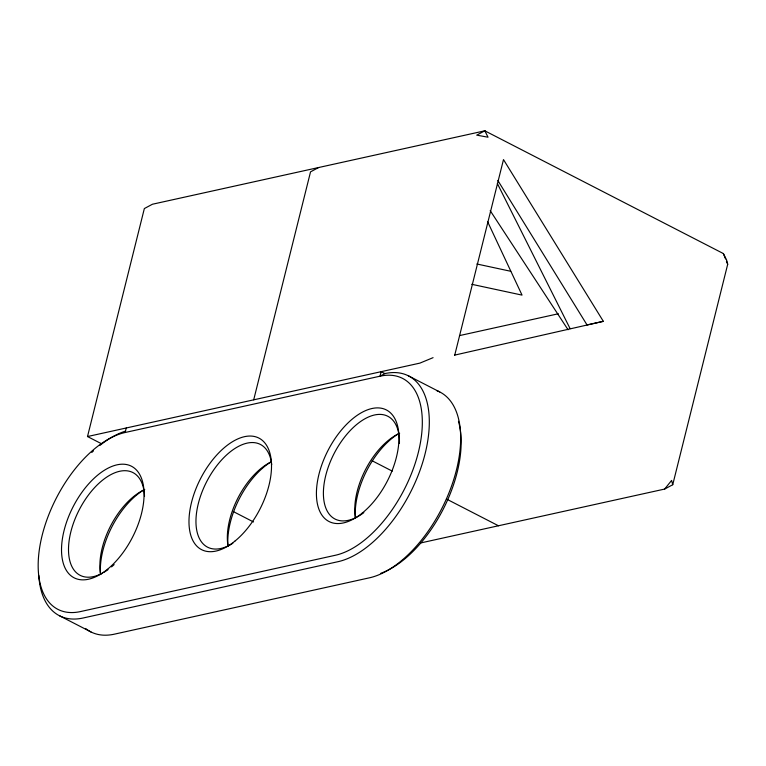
<?xml version="1.0" encoding="UTF-8"?>
<svg xmlns="http://www.w3.org/2000/svg" width="766" height="766" viewBox="0 0 766 766"><rect width="100%" height="100%" fill="white"/><g stroke="black" fill="none" stroke-linecap="round" stroke-linejoin="round"><path stroke-width="1.15" d="M101.342 443.667L87.506 436.543L144.343 208.563L152.434 204.235L484.821 130.814L723.363 253.556L726.589 259.952L727.7 264.27L672.73 484.734L664.649 489.062L420.582 542.97M38.798 575.438A103.151 54.903 -62.8 0 0 83.073 618.009L337.969 561.698A103.151 54.903 -62.8 0 0 425.149 453.568A103.151 54.903 -62.8 0 0 384.877 373.597L381.142 371.682L380.022 376.192A98.201 52.27 -62.8 0 1 418.36 452.333A98.201 52.27 -62.8 0 1 335.374 555.264L80.478 611.574A98.201 52.27 -62.8 0 1 42.13 535.444A98.201 52.27 -62.8 0 1 125.126 432.503L126.246 427.983M253.699 399.833L310.536 171.852L318.627 167.524M454.717 355.213L503.492 159.587L603.34 321.327L454.659 355.118M664.649 489.062L671.619 480.406L672.73 484.734M384.877 373.597L380.022 376.192L125.126 432.503M433.077 357.665L419.892 363.122L87.506 436.543M459.456 335.613L558.318 313.773M603.34 321.327L587.034 324.937L497.852 180.489M476.835 263.992L510.74 271.279M471.77 284.301L522.039 295.111L487.559 221.585M408.316 375.771L439.694 391.914M372.132 460.778L392.307 471.147M446.434 499.011L498.455 525.773M233.295 511.564L253.508 521.962M59.633 615.826L91.001 631.969M490.192 210.64L568.066 329.753M497.335 183.467L570.096 328.624M723.363 253.556L725.536 258.908M726.398 261.053L727.7 264.27M91.805 452.438A103.151 54.903 -62.8 0 1 93.452 450.906M99.877 445.429A103.151 54.903 -62.8 0 1 125.576 431.086M458.461 421.319A98.201 52.27 -62.8 0 1 443.236 509.151A98.201 52.27 -62.8 0 1 380.817 573.303M355.347 517.146A62.716 33.378 -62.8 0 1 398.109 433.968M100.528 574.538A62.716 33.378 -62.8 0 1 143.213 490.278M355.539 518.218A57.766 30.745 -62.8 0 1 399.641 433.24M363.831 512.645A57.766 30.745 -62.8 0 1 323.415 494.74A57.766 30.745 -62.8 0 1 361.361 420.984A57.766 30.745 -62.8 0 1 399.431 443.428M227.981 546.388A62.716 33.378 -62.8 0 1 270.657 462.118M228.096 546.369A57.766 30.745 -62.8 0 1 271.202 461.86M232.864 543.238A57.766 30.745 -62.8 0 1 195.962 522.383A57.766 30.745 -62.8 0 1 231.236 451.059A57.766 30.745 -62.8 0 1 271.71 464.694M100.643 574.529A57.766 30.745 -62.8 0 1 144.745 489.551M102.663 573.016A57.766 30.745 -62.8 0 1 68.557 547.02A57.766 30.745 -62.8 0 1 106.713 477.122A57.766 30.745 -62.8 0 1 144.515 496.368M114.144 564.59A57.766 30.745 -62.8 0 1 111.549 566.878M108.054 569.598A57.766 30.745 -62.8 0 1 103.659 572.461M85.581 628.474A103.151 54.903 -62.8 0 0 114.45 634.152L369.346 577.842A103.151 54.903 -62.8 0 0 451.442 486.362A103.151 54.903 -62.8 0 0 436.735 390.641M484.821 130.814L476.73 135.142L488.038 137.21L484.821 130.814M362.28 513.048A62.716 33.378 -62.8 0 0 390.938 413.295A62.716 33.378 -62.8 0 0 319.872 470.851A62.716 33.378 -62.8 0 0 362.28 513.048M107.374 569.358A62.716 33.378 -62.8 0 0 136.042 469.596A62.716 33.378 -62.8 0 0 64.976 527.161A62.716 33.378 -62.8 0 0 107.374 569.358M234.827 541.198A62.716 33.378 -62.8 0 0 263.494 441.446A62.716 33.378 -62.8 0 0 192.429 499.011A62.716 33.378 -62.8 0 0 234.827 541.198"/></g></svg>
